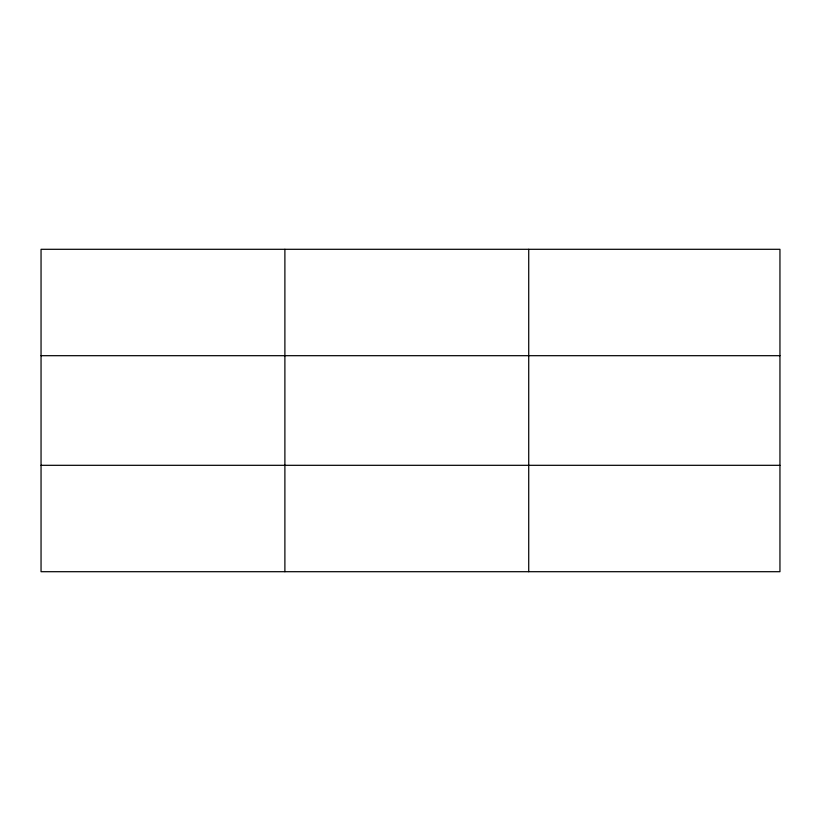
<?xml version="1.0" encoding="UTF-8"?>
<svg xmlns="http://www.w3.org/2000/svg" width="821" height="821" viewBox="0 0 821 821"><rect width="100%" height="100%" fill="white"/><g stroke="black" fill="none" stroke-linecap="round" stroke-linejoin="round"><path stroke-width="1.23" d="M284.887 249.297L284.887 571.703M528.724 249.297L528.724 571.703M779.95 465.312L779.95 571.703L41.05 571.703L41.05 249.297L779.95 249.297L779.95 465.312L41.05 465.312M41.05 355.688L779.95 355.688"/></g></svg>
